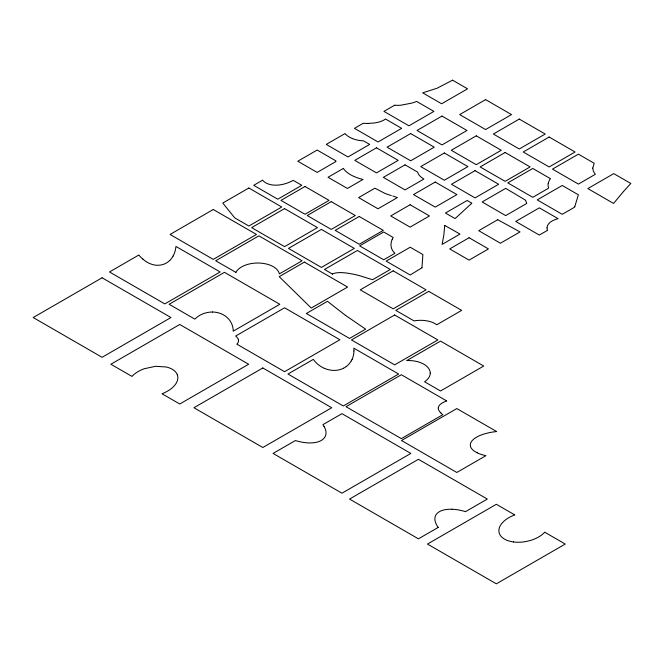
<?xml version="1.0" encoding="UTF-8"?>
<svg xmlns="http://www.w3.org/2000/svg" width="664" height="664" viewBox="0 0 664 664"><rect width="100%" height="100%" fill="white"/><g stroke="black" fill="none" stroke-linecap="round" stroke-linejoin="round"><path stroke-width="1" d="M353.962 350.957L353.829 348.16L398.632 374.031L343.296 405.978L287.952 374.031L313.342 359.373A45.16 26.07 0 0 0 317.849 364.295L319.309 365.416A28.245 16.309 0 0 0 324.455 368.371M438.373 407.696L438.464 407.181A12.301 7.096 0 0 1 439.468 405.248A14.376 8.3 0 0 1 442.639 402.749L443.776 402.143A21.87 12.624 0 0 1 446.764 400.973L401.338 374.737L346.002 406.692L401.338 438.638L442.863 414.668A26.826 15.488 0 0 1 441.801 413.863L440.838 413.008M392.208 239.306L393.171 237.455L383.709 231.993L359.656 245.879L383.709 259.765L394.931 253.283A22.012 12.707 0 0 1 393.262 251.482L392.64 250.585A28.511 16.459 0 0 1 391.187 246.784L391.013 245.506A37.616 21.721 0 0 1 392.233 239.306M352.069 359.382L351.281 360.892M173.105 256.022L174.234 253.665A67.388 38.902 0 0 0 175.553 249.174L175.96 246.452L220.149 271.966L164.813 303.913L109.477 271.966L138.842 255.009A60.972 35.2 0 0 0 140.901 257.317L142.843 259.134M324.638 437.476L325.152 436.621A23.174 13.38 0 0 0 325.991 432.579L325.941 431.617A31.449 18.152 0 0 0 325.875 431.168L325.775 430.662A39.242 22.659 0 0 0 324.057 426.462M623.596 191.431L630.8 183.455L613.76 173.619L587.847 188.584L613.561 203.433L623.322 191.747M169.635 260.562L168.614 261.458A18.725 10.807 0 0 1 164.929 263.774L164.049 264.123A11.172 6.449 0 0 1 153.857 264.894L152.952 264.637A16.625 9.595 0 0 1 150.031 263.641L148.553 262.986A31.772 18.343 0 0 1 142.909 259.118M346.16 366.611L347.322 365.681A35.101 20.269 0 0 0 351.239 360.884M438.215 527.415L418.428 538.836L349.546 499.062L418.428 459.297L487.31 499.062L465.514 511.654A41.616 24.028 0 0 0 462.327 510.757L459.214 510.068A29.399 16.973 0 0 0 453.827 509.338L452.051 509.246M324.472 368.354L325.476 368.761A19.14 11.047 0 0 0 328.68 369.757L329.684 369.964A14.542 8.4 0 0 0 333.411 370.387L334.556 370.396A12.973 7.487 0 0 0 338.208 370.022L339.213 369.806A15.015 8.665 0 0 0 342.499 368.703L343.454 368.263M368.711 123.404L374.006 122.998A26.477 15.289 0 0 0 375.309 122.815L378.231 122.234A19.239 11.105 0 0 0 381.045 121.379L383.352 120.358A14.342 8.283 0 0 0 385.427 118.98L401.637 128.343L378.048 141.955L354.468 128.343L363.142 123.33L366.885 123.429M368.52 123.404L367.084 123.429M212.455 312.047L211.484 312.055A16.143 9.321 0 0 0 204.952 313.142L204.711 313.2A20.982 12.118 0 0 0 201.134 314.636L199.715 315.383A31.54 18.21 0 0 0 194.843 319.127L169.121 304.286L224.465 272.331L279.801 304.286L233.213 331.178A52.929 30.561 0 0 0 231.794 324.049L230.79 322.065A35.922 20.742 0 0 0 227.296 317.649L226.2 316.728A23.099 13.338 0 0 0 221.925 314.089L221.129 313.765A15.687 9.055 0 0 0 212.455 311.997M513.438 541.94L510.682 541.442A18.36 10.599 0 0 1 506.599 540.156L505.478 539.633A18.177 10.491 0 0 1 501.536 536.836L500.872 536.097A20.908 12.068 0 0 1 499.419 533.607L499.154 532.785A25.224 14.566 0 0 1 499.029 529.125L499.419 527.589A31.955 18.451 0 0 1 502.557 522.585L503.984 521.149A35.283 20.368 0 0 1 510.101 516.982L512.151 515.994A33.075 19.098 0 0 1 514.799 514.932L496.348 504.283L427.467 544.057L496.348 583.822L565.23 544.057L544.712 532.204A33.889 19.563 0 0 1 543.185 533.715L541.534 535.059A34.404 19.862 0 0 1 537.159 537.774L534.952 538.819A31.756 18.335 0 0 1 529.606 540.695L526.967 541.326A26.618 15.372 0 0 1 521.074 542.156L519.547 542.222A21.746 12.558 0 0 1 513.43 541.94M392.831 196.005L397.387 197.598L378.007 208.786L358.626 197.598L374.936 188.186L384.572 193.224A56.208 32.453 0 0 0 390.092 195.199L391.27 195.556M352.518 138.618L351.405 138.145A22.584 13.039 0 0 1 347.322 135.738L346.475 135.041A22.709 13.114 0 0 1 345.031 133.572L326.256 144.412L347.969 156.945L369.69 144.412L363.532 140.859A22.045 12.732 0 0 1 352.601 138.643M477.225 452.815L474.552 451.296A17.388 10.043 0 0 1 470.519 446.623M332.481 274.091L324.48 269.468L357.398 250.461L390.324 269.468L372.562 279.727L360.104 275.826A84.029 48.514 0 0 0 353.231 274.174L348.384 273.302A37.101 21.422 0 0 0 342.591 272.672L341.744 272.647A18.534 10.699 0 0 0 337.246 272.755L336.665 272.846A9.304 5.37 0 0 0 332.432 274.058M345.338 315.259L365.64 329.153L349.546 338.441L306.345 313.499L327.476 301.307L345.039 315.043M324.073 426.462L322.911 424.661L341.96 413.664L410.842 453.429L341.96 493.203L273.078 453.429L295.414 440.539A39.533 22.825 0 0 0 298.783 441.485L301.896 442.158A27.556 15.911 0 0 0 308.826 442.929L310.503 442.929A18.775 10.84 0 0 0 314.23 442.664L315.408 442.473A15.828 9.138 0 0 0 315.84 442.398A14.674 8.474 0 0 0 319.027 441.51A14.625 8.449 0 0 0 324.572 437.526M177.363 374.919L177.628 375.799A25.697 14.832 0 0 1 177.695 379.318L177.271 380.962A33.075 19.098 0 0 1 174.117 385.983L172.698 387.427A36.752 21.223 0 0 1 166.78 391.577L164.614 392.665A34.42 19.87 0 0 1 161.999 393.76L179.753 404.002L248.635 364.237L179.753 324.472L110.871 364.237L131.953 376.413A35.449 20.468 0 0 1 133.605 374.803L135.273 373.458A35.839 20.692 0 0 1 137.39 372.023L139.299 370.927A33.997 19.629 0 0 1 144.304 368.719L155.55 366.304L166.216 366.984A18.019 10.4 0 0 1 170.308 368.296L171.428 368.819A17.729 10.234 0 0 1 174.483 370.852L175.23 371.566A20.443 11.803 0 0 1 177.354 374.928M525.739 200.677L526.71 203.466L505.711 215.593L482.13 201.972L505.711 188.36L525.581 200.213M470.585 446.615L470.436 446.042A15.654 9.039 0 0 1 470.477 443.759A17.505 10.101 0 0 1 472.378 440.423L473.308 439.477A25.232 14.566 0 0 1 477.15 436.846L478.644 436.082A34.511 19.928 0 0 1 485.567 433.584L489.003 432.729A43.035 24.85 0 0 1 496.647 431.559L456.824 408.567L401.488 440.522L456.824 472.469L485.932 455.67A29.822 17.214 0 0 1 477.192 452.84M238.409 340.009L238.467 340.516A11.678 6.74 0 0 1 238.193 342.151L237.978 342.641A13.363 7.711 0 0 1 236.865 344.159L284.574 371.699L339.91 339.752L284.574 307.805L235.629 336.059A14.583 8.416 0 0 1 238.492 340.001M173.055 256.013A35.931 20.742 0 0 1 169.66 260.57M346.052 366.677A20.567 11.869 0 0 1 343.454 368.263M353.912 350.957A58.216 33.615 0 0 1 352.111 359.39M440.987 412.95A15.197 8.773 0 0 1 438.265 407.696M452.051 509.263A19.43 11.213 0 0 0 446.631 509.454L445.544 509.62A14.409 8.317 0 0 0 439.659 511.512L439.095 511.878A14.168 8.175 0 0 0 437.012 513.571L436.63 514.002A15.919 9.188 0 0 0 436.464 514.202L436.289 514.442A18.351 10.599 0 0 0 435.252 516.526L435.011 517.48A28.12 16.235 0 0 0 435.26 521.555L435.891 523.448A45.384 26.203 0 0 0 438.223 527.407M592.753 168.075L593.409 171.329L595.334 174.308L578.402 184.086L552.481 169.121L578.402 154.156L594.23 163.302L592.753 168.075M430.239 373.185L430.181 374.073A22.385 12.923 0 0 1 424.578 381.767L440.531 390.98L483.732 366.038L440.531 341.097L406.766 360.593A21.721 12.541 0 0 1 413.257 360.851L414.743 361.083A21.613 12.475 0 0 1 419.316 362.212L420.619 362.685A21.68 12.516 0 0 1 425.533 365.316L426.446 366.038A21.895 12.641 0 0 1 428.712 368.528L429.259 369.416A22.144 12.782 0 0 1 430.239 373.126L430.239 373.185M547.053 227.91L547.086 228.582A19.297 11.139 0 0 0 547.518 230.342L539.326 235.064L515.745 221.452L539.326 207.84L558.109 218.68A22.194 12.815 0 0 0 555.378 219.527L554.174 220.008A18.899 10.915 0 0 0 550.738 221.892L549.883 222.581A16.6 9.587 0 0 0 548.323 224.249L547.825 225.038A17.015 9.827 0 0 0 547.061 227.735L547.053 227.91M421.955 267.783L410.203 274.996L386.149 261.11L410.203 247.224L422.893 254.553L421.955 267.783M444.722 225.428L443.826 235.164L442.108 244.41L459.986 234.085L444.722 225.428M335.76 161.626L317.16 172.416L297.779 161.227L317.16 150.039L335.859 160.837L335.76 161.626M548.281 183.181L548.265 183.256A26.261 15.164 0 0 0 548.074 185.754L548.622 188.169L532.777 197.316L507.794 182.89L532.777 168.465L550.431 178.666A30.627 17.679 0 0 0 549.053 180.948L548.281 183.181M574.825 206.404L574.592 207.185L562.234 214.323L537.251 199.897L562.234 185.472L578.402 194.809L574.825 206.404M235.936 272.389L215.684 260.778L258.885 235.844L302.078 260.778L279.386 273.883A21.572 12.45 0 0 0 279.038 272.746L278.581 271.75A21.422 12.367 0 0 0 276.158 268.737L275.12 267.891A21.422 12.367 0 0 0 271.012 265.542L269.542 264.961A21.846 12.616 0 0 0 264.289 263.575L262.57 263.317A22.551 13.023 0 0 0 251.349 263.558L249.664 263.89A22.941 13.238 0 0 0 240.302 267.725L239.272 268.488A22.51 12.989 0 0 0 236.475 271.476L235.969 272.323M471.324 203.674L455.089 218.597L445.436 213.028L467.157 200.487L471.838 203.192L471.324 203.674M452.599 80.178L437.02 88.246L422.694 92.844L441.643 103.775L467.556 88.818L452.599 80.178M248.851 188.003L222.797 203.043L234.699 217.85L248.851 226.017L281.768 207.01L248.851 188.003M262.57 180.201L253.706 185.322L277.759 199.208L301.805 185.322L293.247 180.376L291.546 181.247A35.391 20.435 0 0 1 285.968 183.496L284.043 184.036A21.68 12.516 0 0 1 277.403 185.14L276.324 185.156A15.355 8.864 0 0 1 272.846 185.007L271.866 184.874A13.546 7.819 0 0 1 267.575 183.696L266.779 183.339A15.629 9.022 0 0 1 264.372 181.878L263.749 181.372A19.107 11.031 0 0 1 262.57 180.201M213.268 209.509L170.075 234.45L213.268 259.383L256.47 234.45L213.268 209.509M394.632 105.227L383.95 111.394L408.933 125.82L433.916 111.394L416.643 101.418A46.961 27.116 0 0 1 411.622 103.152L400.89 105.211A23.846 13.77 0 0 1 397.587 105.352L394.632 105.227M102.082 277.776L33.2 317.541L102.082 357.307L170.963 317.541L102.082 277.776M305.008 186.493L280.963 200.379L305.008 214.264L329.062 200.379L305.008 186.493M376.48 147.815L354.767 160.356L376.48 172.889L398.192 160.356L376.48 147.815M343.412 168.399L328.041 177.271L347.421 188.46L363.017 179.454A39.898 23.032 0 0 1 356.601 177.52L353.895 176.417A35.35 20.41 0 0 1 348.633 173.545L346.616 172.026A26.9 15.529 0 0 1 343.388 168.399M410.676 133.564L387.095 147.176L410.676 160.796L434.264 147.176L410.676 133.564M442 116.059L417.017 130.484L442 144.91L466.983 130.484L442 116.059M284.557 208.62L251.631 227.627L284.557 246.634L317.475 227.627L284.557 208.62M485.591 99.625L459.679 114.59L485.591 129.555L511.512 114.59L485.591 99.625M331.245 201.64L307.2 215.526L331.245 229.412L355.298 215.526L331.245 201.64M405.057 164.838L383.336 177.371L405.057 189.912L423.881 179.039L421.632 177.545A22.642 13.072 0 0 1 418.378 173.976L417.515 172.034L405.057 164.838M444.332 152.994L420.752 166.606L444.332 180.226L467.921 166.606L444.332 152.994M476.262 135.846L451.279 150.263L476.262 164.689L501.245 150.263L476.262 135.846M321.401 229.404L288.475 248.411L321.401 267.418L354.327 248.411L321.401 229.404M519.273 119.072L493.36 134.037L519.273 148.993L545.194 134.037L519.273 119.072M359.232 216.489L335.187 230.375L359.232 244.261L383.286 230.375L359.232 216.489M435.227 182.052L413.506 194.593L435.227 207.126L456.94 194.593L435.227 182.052M304.394 262.114L279.22 276.656L311.25 308.038L347.596 287.055L304.394 262.114M410.103 204.753L390.722 215.941L410.103 227.129L429.483 215.941L410.103 204.753M505.121 152.504L480.138 166.93L505.121 181.355L530.104 166.93L505.121 152.504M475.05 170.656L451.47 184.277L475.05 197.889L498.639 184.277L475.05 170.656M549.153 137.033L523.232 151.998L549.153 166.963L575.074 151.998L549.153 137.033M393.163 270.837L360.245 289.844L393.163 308.851L426.089 289.844L393.163 270.837M497.726 219.709L478.719 230.682L500.432 243.223L520.012 231.919L497.726 219.709M469.074 237.745L449.694 248.934L469.074 260.122L488.455 248.934L469.074 237.745M262.811 367.964L193.929 407.737L262.811 447.503L331.693 407.737L262.811 367.964M428.736 291.371L395.819 310.378L414.029 320.895A22.842 13.189 0 0 1 417.083 320.48L418.652 320.372A20.85 12.035 0 0 1 434.654 323.401L435.659 324.032A20.576 11.877 0 0 1 436.754 324.762L461.663 310.378L428.736 291.371M394.657 314.993L351.463 339.935L394.657 364.868L437.858 339.935L394.657 314.993"/></g></svg>
